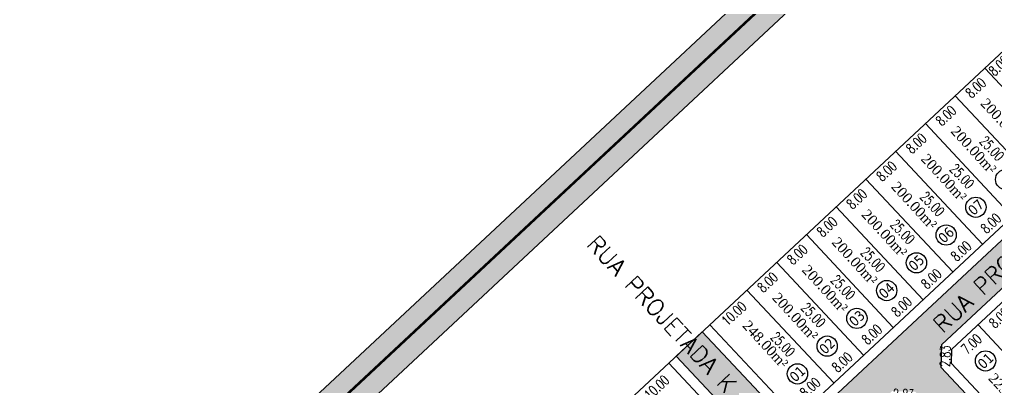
# Model space of a CAD drawing. Header units: metres. Extents: x 437145 to 438174, y 9614495 to 9615043.
# Drawn here: x 437145.4 to 437337.3, y 9614771.1 to 9614843.5 of the extents above; entities that cross this region are included whole.
import ezdxf

# ---------------------------------------------------------------- set-up
doc = ezdxf.new("R2010")
doc.units = ezdxf.units.M
doc.header["$PDMODE"] = 35
doc.header["$PDSIZE"] = 0.1
doc.linetypes.add('HIDDEN', pattern=[9.525, 6.35, -3.175])
for name, color, linetype in [('ADUTORA', 90, 'Continuous'), ('COTAS', 10, 'Continuous'), ('Layer3', 1, 'Continuous'), ('M_FIO', 32, 'Continuous'), ('ÁREA', 7, 'Continuous')]:
    doc.layers.add(name, color=color, linetype=linetype)
doc.styles.add('COTAS', font='romans.shx', dxfattribs={"width": 0.7})
doc.styles.add('symplex', font='simplex.shx', dxfattribs={"bigfont": 'bigfont.shx'})
doc.styles.add('tahoma', font='tahoma.ttf')
doc.styles.add('ÁREA', font='times.ttf', dxfattribs={"height": 2})
doc.dimstyles.new('C-75', dxfattribs={"dimtxt": 2, "dimasz": 0.2, "dimexe": 0, "dimexo": 0, "dimgap": 1, "dimtad": 0, "dimzin": 4, "dimdsep": 46, "dimtxsty": 'COTAS', "dimblk1": 'BOL-COT', "dimblk2": 'BOL-COT', "dimsah": 1, "dimcen": 0.1, "dimse1": 1, "dimse2": 1, "dimsd1": 1, "dimsd2": 1, "dimclrd": 8, "dimclre": 256, "dimaunit": 1, "dimadec": 3, "dimazin": 0, "dimtfac": 0.5, "dimtix": 1, "dimtmove": 0, "dimatfit": 3, "dimldrblk": 'BOL-COT', "dimfxl": 1, "dimtolj": 1, "dimtzin": 0, "dimarcsym": 0})

# ---------------------------------------------------------------- blocks, each defined once
blk = doc.blocks.new('*D15')
at = {"layer": 'Defpoints', "color": 0, "transparency": 16777216}
for p in [(2540.77, 1164.08), (2532.77, 1161.55), (2540.77, 1161.55)]:
    blk.add_point(p, dxfattribs=at)
at = {"layer": 'Layer3', "transparency": 16777216, "insert": (2536.77, 1164.08), "char_height": 2, "attachment_point": 5, "rotation": 0.002, "style": 'COTAS'}
blk.add_mtext('\\A1;8.00', dxfattribs=at)
blk = doc.blocks.new('BOL-COT')
at = {"layer": 'COTAS'}
for p, q in [((-2, 0), (2, 0)), ((0, -3), (0, 3))]:
    blk.add_line(p, q, dxfattribs=at)
blk.add_circle((0, 0), 0.4, dxfattribs=at)
blk = doc.blocks.new('*D16')
at = {"layer": 'Defpoints', "color": 0, "transparency": 16777216}
for p in [(2538.65, 1186.55), (2540.77, 1186.55), (2540.77, 1161.55)]:
    blk.add_point(p, dxfattribs=at)
at = {"layer": 'Layer3', "transparency": 16777216, "insert": (2538.65, 1173.95), "char_height": 2, "attachment_point": 5, "rotation": 270.002, "style": 'COTAS'}
blk.add_mtext('\\A1;25.00', dxfattribs=at)
blk = doc.blocks.new('*D49')
at = {"layer": 'Defpoints', "color": 0, "transparency": 16777216}
for p in [(2580.77, 1163.43), (2580.77, 1161.55), (2588.77, 1161.55)]:
    blk.add_point(p, dxfattribs=at)
at = {"layer": 'Layer3', "transparency": 16777216, "insert": (2584.77, 1163.43), "char_height": 2, "attachment_point": 5, "rotation": 0.002, "style": 'COTAS'}
blk.add_mtext('\\A1;8.00', dxfattribs=at)
blk = doc.blocks.new('*D50')
at = {"layer": 'Defpoints', "color": 0, "transparency": 16777216}
for p in [(2572.77, 1163.43), (2572.77, 1161.55), (2580.77, 1161.55)]:
    blk.add_point(p, dxfattribs=at)
at = {"layer": 'Layer3', "transparency": 16777216, "insert": (2576.77, 1163.43), "char_height": 2, "attachment_point": 5, "rotation": 0.002, "style": 'COTAS'}
blk.add_mtext('\\A1;8.00', dxfattribs=at)
blk = doc.blocks.new('*D51')
at = {"layer": 'Defpoints', "color": 0, "transparency": 16777216}
for p in [(2564.77, 1163.43), (2564.77, 1161.55), (2572.77, 1161.55)]:
    blk.add_point(p, dxfattribs=at)
at = {"layer": 'Layer3', "transparency": 16777216, "insert": (2568.77, 1163.43), "char_height": 2, "attachment_point": 5, "rotation": 0.002, "style": 'COTAS'}
blk.add_mtext('\\A1;8.00', dxfattribs=at)
blk = doc.blocks.new('*D52')
at = {"layer": 'Defpoints', "color": 0, "transparency": 16777216}
for p in [(2556.77, 1163.43), (2556.77, 1161.55), (2564.77, 1161.55)]:
    blk.add_point(p, dxfattribs=at)
at = {"layer": 'Layer3', "transparency": 16777216, "insert": (2560.77, 1163.43), "char_height": 2, "attachment_point": 5, "rotation": 0.002, "style": 'COTAS'}
blk.add_mtext('\\A1;8.00', dxfattribs=at)
blk = doc.blocks.new('*D53')
at = {"layer": 'Defpoints', "color": 0, "transparency": 16777216}
for p in [(2548.77, 1163.43), (2548.77, 1161.55), (2556.77, 1161.55)]:
    blk.add_point(p, dxfattribs=at)
at = {"layer": 'Layer3', "transparency": 16777216, "insert": (2552.77, 1163.43), "char_height": 2, "attachment_point": 5, "rotation": 0.002, "style": 'COTAS'}
blk.add_mtext('\\A1;8.00', dxfattribs=at)
blk = doc.blocks.new('*D54')
at = {"layer": 'Defpoints', "color": 0, "transparency": 16777216}
for p in [(2540.77, 1163.43), (2540.77, 1161.55), (2548.77, 1161.55)]:
    blk.add_point(p, dxfattribs=at)
at = {"layer": 'Layer3', "transparency": 16777216, "insert": (2544.77, 1163.43), "char_height": 2, "attachment_point": 5, "rotation": 0.002, "style": 'COTAS'}
blk.add_mtext('\\A1;8.00', dxfattribs=at)
blk = doc.blocks.new('*D76')
at = {"layer": 'Defpoints', "color": 0, "transparency": 16777216}
for p in [(2604.77, 1186.55), (2602.96, 1161.55), (2604.77, 1161.55)]:
    blk.add_point(p, dxfattribs=at)
at = {"layer": 'Layer3', "transparency": 16777216, "insert": (2602.96, 1174.05), "char_height": 2, "attachment_point": 5, "rotation": 270.002, "style": 'COTAS'}
blk.add_mtext('\\A1;25.00', dxfattribs=at)
blk = doc.blocks.new('*D77')
at = {"layer": 'Defpoints', "color": 0, "transparency": 16777216}
for p in [(2596.77, 1186.55), (2594.96, 1161.55), (2596.77, 1161.55)]:
    blk.add_point(p, dxfattribs=at)
at = {"layer": 'Layer3', "transparency": 16777216, "insert": (2594.96, 1174.05), "char_height": 2, "attachment_point": 5, "rotation": 270.002, "style": 'COTAS'}
blk.add_mtext('\\A1;25.00', dxfattribs=at)
blk = doc.blocks.new('*D78')
at = {"layer": 'Defpoints', "color": 0, "transparency": 16777216}
for p in [(2588.77, 1186.55), (2586.96, 1161.55), (2588.77, 1161.55)]:
    blk.add_point(p, dxfattribs=at)
at = {"layer": 'Layer3', "transparency": 16777216, "insert": (2586.96, 1174.05), "char_height": 2, "attachment_point": 5, "rotation": 270.002, "style": 'COTAS'}
blk.add_mtext('\\A1;25.00', dxfattribs=at)
blk = doc.blocks.new('*D79')
at = {"layer": 'Defpoints', "color": 0, "transparency": 16777216}
for p in [(2580.77, 1186.55), (2578.96, 1161.55), (2580.77, 1161.55)]:
    blk.add_point(p, dxfattribs=at)
at = {"layer": 'Layer3', "transparency": 16777216, "insert": (2578.96, 1174.05), "char_height": 2, "attachment_point": 5, "rotation": 270.002, "style": 'COTAS'}
blk.add_mtext('\\A1;25.00', dxfattribs=at)
blk = doc.blocks.new('*D80')
at = {"layer": 'Defpoints', "color": 0, "transparency": 16777216}
for p in [(2572.77, 1186.55), (2570.96, 1161.55), (2572.77, 1161.55)]:
    blk.add_point(p, dxfattribs=at)
at = {"layer": 'Layer3', "transparency": 16777216, "insert": (2570.96, 1174.05), "char_height": 2, "attachment_point": 5, "rotation": 270.002, "style": 'COTAS'}
blk.add_mtext('\\A1;25.00', dxfattribs=at)
blk = doc.blocks.new('*D81')
at = {"layer": 'Defpoints', "color": 0, "transparency": 16777216}
for p in [(2564.77, 1186.55), (2562.96, 1161.55), (2564.77, 1161.55)]:
    blk.add_point(p, dxfattribs=at)
at = {"layer": 'Layer3', "transparency": 16777216, "insert": (2562.96, 1174.05), "char_height": 2, "attachment_point": 5, "rotation": 270.002, "style": 'COTAS'}
blk.add_mtext('\\A1;25.00', dxfattribs=at)
blk = doc.blocks.new('*D82')
at = {"layer": 'Defpoints', "color": 0, "transparency": 16777216}
for p in [(2556.77, 1186.55), (2554.96, 1161.55), (2556.77, 1161.55)]:
    blk.add_point(p, dxfattribs=at)
at = {"layer": 'Layer3', "transparency": 16777216, "insert": (2554.96, 1174.05), "char_height": 2, "attachment_point": 5, "rotation": 270.002, "style": 'COTAS'}
blk.add_mtext('\\A1;25.00', dxfattribs=at)
blk = doc.blocks.new('*D83')
at = {"layer": 'Defpoints', "color": 0, "transparency": 16777216}
for p in [(2548.77, 1186.55), (2546.96, 1161.55), (2548.77, 1161.55)]:
    blk.add_point(p, dxfattribs=at)
at = {"layer": 'Layer3', "transparency": 16777216, "insert": (2546.96, 1174.05), "char_height": 2, "attachment_point": 5, "rotation": 270.002, "style": 'COTAS'}
blk.add_mtext('\\A1;25.00', dxfattribs=at)
blk = doc.blocks.new('*D227')
at = {"layer": 'Defpoints', "color": 0, "transparency": 16777216}
for p in [(2530.77, 1186.55), (2540.77, 1186.55), (2540.77, 1184.93)]:
    blk.add_point(p, dxfattribs=at)
at = {"layer": 'Layer3', "transparency": 16777216, "insert": (2535.77, 1184.93), "char_height": 2, "attachment_point": 5, "rotation": 0.002, "style": 'COTAS'}
blk.add_mtext('\\A1;10.00', dxfattribs=at)
blk = doc.blocks.new('*D228')
at = {"layer": 'Defpoints', "color": 0, "transparency": 16777216}
for p in [(2540.77, 1186.54), (2548.77, 1186.55), (2548.77, 1184.91)]:
    blk.add_point(p, dxfattribs=at)
at = {"layer": 'Layer3', "transparency": 16777216, "insert": (2544.8, 1184.91), "char_height": 2, "attachment_point": 5, "rotation": 0.002, "style": 'COTAS'}
blk.add_mtext('\\A1;8.00', dxfattribs=at)
blk = doc.blocks.new('*D253')
at = {"layer": 'Defpoints', "color": 0, "transparency": 16777216}
for p in [(2519.77, 1186.55), (2518.25, 1161.55), (2519.77, 1161.55)]:
    blk.add_point(p, dxfattribs=at)
at = {"layer": 'Layer3', "transparency": 16777216, "insert": (2518.25, 1174.05), "char_height": 2, "attachment_point": 5, "rotation": 270.002, "style": 'COTAS'}
blk.add_mtext('\\A1;25.00', dxfattribs=at)
blk = doc.blocks.new('*D254')
at = {"layer": 'Defpoints', "color": 0, "transparency": 16777216}
for p in [(2509.77, 1186.55), (2519.77, 1186.55), (2519.77, 1184.69)]:
    blk.add_point(p, dxfattribs=at)
at = {"layer": 'Layer3', "transparency": 16777216, "insert": (2514.77, 1184.69), "char_height": 2, "attachment_point": 5, "rotation": 0.0018, "style": 'COTAS'}
blk.add_mtext('\\A1;10.00', dxfattribs=at)
blk = doc.blocks.new('*D255')
at = {"layer": 'Defpoints', "color": 0, "transparency": 16777216}
for p in [(2548.77, 1186.55), (2556.77, 1186.55), (2556.77, 1184.92)]:
    blk.add_point(p, dxfattribs=at)
at = {"layer": 'Layer3', "transparency": 16777216, "insert": (2552.8, 1184.92), "char_height": 2, "attachment_point": 5, "rotation": 0.002, "style": 'COTAS'}
blk.add_mtext('\\A1;8.00', dxfattribs=at)
blk = doc.blocks.new('*D256')
at = {"layer": 'Defpoints', "color": 0, "transparency": 16777216}
for p in [(2556.77, 1186.55), (2564.77, 1186.55), (2564.77, 1184.91)]:
    blk.add_point(p, dxfattribs=at)
at = {"layer": 'Layer3', "transparency": 16777216, "insert": (2560.8, 1184.91), "char_height": 2, "attachment_point": 5, "rotation": 0.002, "style": 'COTAS'}
blk.add_mtext('\\A1;8.00', dxfattribs=at)
blk = doc.blocks.new('*D257')
at = {"layer": 'Defpoints', "color": 0, "transparency": 16777216}
for p in [(2564.77, 1186.55), (2572.77, 1186.55), (2572.77, 1184.92)]:
    blk.add_point(p, dxfattribs=at)
at = {"layer": 'Layer3', "transparency": 16777216, "insert": (2568.8, 1184.92), "char_height": 2, "attachment_point": 5, "rotation": 0.002, "style": 'COTAS'}
blk.add_mtext('\\A1;8.00', dxfattribs=at)
blk = doc.blocks.new('*D258')
at = {"layer": 'Defpoints', "color": 0, "transparency": 16777216}
for p in [(2572.77, 1186.55), (2580.77, 1186.55), (2580.77, 1184.92)]:
    blk.add_point(p, dxfattribs=at)
at = {"layer": 'Layer3', "transparency": 16777216, "insert": (2576.8, 1184.92), "char_height": 2, "attachment_point": 5, "rotation": 0.002, "style": 'COTAS'}
blk.add_mtext('\\A1;8.00', dxfattribs=at)
blk = doc.blocks.new('*D259')
at = {"layer": 'Defpoints', "color": 0, "transparency": 16777216}
for p in [(2580.77, 1186.55), (2588.77, 1186.55), (2588.77, 1184.92)]:
    blk.add_point(p, dxfattribs=at)
at = {"layer": 'Layer3', "transparency": 16777216, "insert": (2584.8, 1184.92), "char_height": 2, "attachment_point": 5, "rotation": 0.002, "style": 'COTAS'}
blk.add_mtext('\\A1;8.00', dxfattribs=at)
blk = doc.blocks.new('*D260')
at = {"layer": 'Defpoints', "color": 0, "transparency": 16777216}
for p in [(2588.77, 1186.55), (2596.77, 1186.55), (2596.77, 1184.92)]:
    blk.add_point(p, dxfattribs=at)
at = {"layer": 'Layer3', "transparency": 16777216, "insert": (2592.8, 1184.92), "char_height": 2, "attachment_point": 5, "rotation": 0.002, "style": 'COTAS'}
blk.add_mtext('\\A1;8.00', dxfattribs=at)
blk = doc.blocks.new('*D261')
at = {"layer": 'Defpoints', "color": 0, "transparency": 16777216}
for p in [(2596.77, 1186.55), (2604.77, 1186.55), (2604.77, 1184.92)]:
    blk.add_point(p, dxfattribs=at)
at = {"layer": 'Layer3', "transparency": 16777216, "insert": (2600.8, 1184.92), "char_height": 2, "attachment_point": 5, "rotation": 0.002, "style": 'COTAS'}
blk.add_mtext('\\A1;8.00', dxfattribs=at)
blk = doc.blocks.new('*D367')
at = {"layer": 'Defpoints', "color": 0, "transparency": 16777216}
for p in [(2562.27, 1150.55), (2569.27, 1150.55), (2569.27, 1148.69)]:
    blk.add_point(p, dxfattribs=at)
at = {"layer": 'Layer3', "transparency": 16777216, "insert": (2565.77, 1148.69), "char_height": 2, "attachment_point": 5, "rotation": 0.002, "style": 'COTAS'}
blk.add_mtext('\\A1;7.00', dxfattribs=at)
blk = doc.blocks.new('*D369')
at = {"layer": 'Defpoints', "color": 0, "transparency": 16777216}
for p in [(2569.27, 1150.55), (2577.27, 1150.55), (2577.27, 1148.7)]:
    blk.add_point(p, dxfattribs=at)
at = {"layer": 'Layer3', "transparency": 16777216, "insert": (2573.27, 1148.7), "char_height": 2, "attachment_point": 5, "rotation": 0.002, "style": 'COTAS'}
blk.add_mtext('\\A1;8.00', dxfattribs=at)
blk = doc.blocks.new('*D371')
at = {"layer": 'Defpoints', "color": 0, "transparency": 16777216}
for p in [(2569.27, 1150.55), (2567.64, 1125.55), (2569.27, 1125.55)]:
    blk.add_point(p, dxfattribs=at)
at = {"layer": 'Layer3', "transparency": 16777216, "insert": (2567.64, 1138.05), "char_height": 2, "attachment_point": 5, "rotation": 270.002, "style": 'COTAS'}
blk.add_mtext('\\A1;25.00', dxfattribs=at)
blk = doc.blocks.new('*D456')
at = {"layer": 'Defpoints', "color": 0, "transparency": 16777216}
for p in [(2562.27, 1150.55), (2559.36, 1149.46), (2560.27, 1148.55)]:
    blk.add_point(p, dxfattribs=at)
at = {"layer": 'Layer3', "transparency": 16777216, "insert": (2560.36, 1150.46), "char_height": 2, "attachment_point": 5, "rotation": 45.002, "style": 'COTAS'}
blk.add_mtext('\\A1;2.83', dxfattribs=at)
blk = doc.blocks.new('*D869')
at = {"layer": 'Defpoints', "color": 0, "transparency": 16777216}
for p in [(2603.07, 1186.62), (2611.07, 1186.62), (2611.07, 1184.99)]:
    blk.add_point(p, dxfattribs=at)
at = {"layer": 'Layer3', "transparency": 16777216, "insert": (2607.1, 1184.99), "char_height": 2, "attachment_point": 5, "rotation": 0.002, "style": 'COTAS'}
blk.add_mtext('\\A1;8.00', dxfattribs=at)
blk = doc.blocks.new('*D906')
at = {"layer": 'Defpoints', "color": 0, "transparency": 16777216}
for p in [(2547.27, 1150.55), (2549.27, 1148.55), (2550.27, 1149.55)]:
    blk.add_point(p, dxfattribs=at)
at = {"layer": 'Layer3', "transparency": 16777216, "insert": (2549.27, 1150.55), "char_height": 2, "attachment_point": 5, "rotation": 315.002, "style": 'COTAS'}
blk.add_mtext('\\A1;2.83', dxfattribs=at)
blk = doc.blocks.new('atutu')
h = blk.add_hatch(color=252)
h.dxf.hatch_style = 1
h.paths.add_polyline_path([(2863.271, 1159.558), (2832.441, 1159.557), (2829.27, 1162.729), (2829.271, 1186.557), (2822.271, 1186.557), (2822.27, 1162.728), (2819.098, 1159.557), (2712.444, 1159.553), (2709.272, 1162.724), (2709.271, 1186.548), (2702.271, 1186.553), (2702.272, 1162.724), (2699.101, 1159.552), (2531.944, 1159.546), (2528.772, 1162.718), (2528.771, 1186.546), (2521.771, 1186.546), (2521.772, 1162.718), (2518.601, 1159.546), (2436.444, 1159.543), (2433.273, 1162.713), (2433.273, 1186.282), (2426.273, 1186.282), (2426.282, 928.758), (2433.282, 928.743), (2433.28, 991.384), (2436.439, 994.543), (2521.437, 994.546), (2521.437, 994.546), (2524.218, 994.546), (2531.218, 994.546), (2534.78, 994.547), (2534.769, 994.547), (2792.107, 994.556), (2795.278, 991.384), (2795.281, 928.756), (2802.281, 928.756), (2802.278, 991.395), (2805.439, 994.556), (2853.118, 994.558), (2856.278, 991.397), (2856.281, 928.758), (2863.271, 928.758)])
h.paths.add_polyline_path([(2612.273, 1149.378), (2612.278, 1004.721), (2609.106, 1001.549), (2561.45, 1001.548), (2558.278, 1004.719), (2558.273, 1149.376), (2561.444, 1152.548), (2609.101, 1152.549)], flags=16)
h.paths.add_polyline_path([(2619.273, 1149.378), (2622.444, 1152.55), (2670.101, 1152.551), (2673.273, 1149.38), (2673.278, 1004.723), (2670.106, 1001.551), (2622.45, 1001.55), (2619.278, 1004.721)], flags=16)
h.paths.add_polyline_path([(2551.273, 1149.376), (2551.278, 1004.719), (2548.106, 1001.547), (2500.45, 1001.545), (2497.278, 1004.717), (2497.273, 1149.374), (2500.444, 1152.545), (2548.101, 1152.547)], flags=16)
h.paths.add_polyline_path([(2680.273, 1149.38), (2683.444, 1152.552), (2731.101, 1152.554), (2734.273, 1149.382), (2734.278, 1004.725), (2731.106, 1001.554), (2683.45, 1001.552), (2680.278, 1004.723)], flags=16)
h.paths.add_polyline_path([(2490.273, 1149.373), (2490.278, 1004.717), (2487.106, 1001.545), (2436.452, 1001.543), (2433.279, 1004.716), (2433.274, 1149.373), (2436.444, 1152.543), (2487.101, 1152.545)], flags=16)
h.paths.add_polyline_path([(2741.273, 1149.382), (2744.444, 1152.554), (2792.101, 1152.556), (2795.273, 1149.384), (2795.278, 1004.727), (2792.106, 1001.556), (2744.45, 1001.554), (2741.278, 1004.725)], flags=16)
h.paths.add_polyline_path([(2802.273, 1149.384), (2805.444, 1152.556), (2853.101, 1152.558), (2856.273, 1149.386), (2856.278, 1004.73), (2853.106, 1001.558), (2805.45, 1001.556), (2802.278, 1004.728)], flags=16)
at = {"layer": 'Layer3', "ltscale": 5}
h = blk.add_hatch(dxfattribs=at)
h.set_pattern_fill('AR-SAND', color=49, scale=0.1)
h.set_pattern_definition([(37.5, (-475087.59496, -9591321.84182), (-0.006299335811, 0.1926823769013), [0, -0.152, 0, -0.17, 0, -0.1625]), (7.5, (-475087.59496, -9591321.84182), (0.176977670527, 0.282214606523), [0, -0.082, 0, -0.137, 0, -0.0525]), (327.5, (-475087.71796, -9591321.84182), (0.3114141861751, 0.0005659053537), [0, -0.05, 0, -0.18, 0, -0.235]), (317.5, (-475087.71796, -9591321.84182), (0.300612660457, 0.0877675564934), [0, -0.025, 0, -0.118, 0, -0.135])])
h.paths.add_polyline_path([(2864.466, 1229.158), (2384.965, 1229.158), (2384.965, 1225.23), (2864.466, 1225.158)])
h.paths.add_polyline_path([(2864.466, 1225.158), (2384.965, 1225.23), (2384.965, 1221.158), (2864.466, 1221.158)])
at = {"layer": 'Layer3', "color": 0}
for p, q in [((2519.771, 1186.546), (2519.772, 1163.546)), ((2560.273, 1148.547), (2562.273, 1150.548))]:
    blk.add_line(p, q, dxfattribs=at)
at = {"layer": 'Layer3', "color": 9}
for points in [[(2384.965, 1229.158), (2864.466, 1229.158)], [(2384.965, 1221.158), (2864.466, 1221.158)]]:
    blk.add_lwpolyline(points, dxfattribs=at)
at = {"layer": 'Layer3', "color": 40, "linetype": 'HIDDEN', "const_width": 0.5}
blk.add_lwpolyline([(2384.965, 1225.23), (2864.466, 1225.158)], dxfattribs=at)
at = {"layer": 'Layer3', "color": 0}
for points in [[(2702.797, 1186.553), (2480.954, 1186.545)], [(2530.771, 1186.546), (2530.772, 1163.546)], [(2540.771, 1186.547), (2540.772, 1161.547)], [(2548.771, 1186.547), (2548.772, 1161.547)], [(2556.771, 1186.547), (2556.772, 1161.547)], [(2564.771, 1186.548), (2564.772, 1161.548)], [(2572.771, 1186.548), (2572.772, 1161.548)], [(2580.771, 1186.548), (2580.772, 1161.548)], [(2588.771, 1186.548), (2588.772, 1161.548)], [(2596.771, 1186.549), (2596.772, 1161.549)], [(2604.771, 1186.549), (2604.772, 1161.549)], [(2698.272, 1161.552), (2532.772, 1161.546)], [(2562.273, 1150.548), (2608.273, 1150.549)], [(2569.273, 1150.548), (2569.274, 1125.548)], [(2560.278, 1005.547), (2560.273, 1148.547)]]:
    blk.add_lwpolyline(points, dxfattribs=at)
for centre in [(2536.775, 1167.737), (2544.773, 1167.739), (2552.773, 1167.739), (2560.775, 1167.737), (2584.775, 1167.738), (2592.775, 1167.739), (2565.517, 1144.359)]:
    blk.add_circle(centre, 1.991, dxfattribs=at)
at = {"layer": 'Layer3', "color": 1}
for centre in [(2568.773, 1167.74), (2576.773, 1167.74), (2576.775, 1167.738)]:
    blk.add_circle(centre, 1.991, dxfattribs=at)
at = {"layer": 'M_FIO'}
for p, q in [((2521.771, 1186.546), (2521.772, 1162.718)), ((2521.771, 1186.546), (2521.772, 1162.718)), ((2558.273, 1149.376), (2561.444, 1152.547)), ((2558.273, 1149.376), (2561.444, 1152.547))]:
    blk.add_line(p, q, dxfattribs=at)
for points in [[(2521.771, 1186.546), (2528.771, 1186.546)], [(2528.771, 1186.546), (2528.772, 1162.718)], [(2528.771, 1186.546), (2528.772, 1162.718)], [(2699.101, 1159.552), (2531.944, 1159.546)], [(2699.101, 1159.552), (2531.944, 1159.546)], [(2561.444, 1152.547), (2609.101, 1152.549)], [(2561.444, 1152.547), (2609.101, 1152.549)], [(2558.278, 1004.719), (2558.273, 1149.376)], [(2558.278, 1004.719), (2558.273, 1149.376)]]:
    blk.add_lwpolyline(points, dxfattribs=at)
at = {"layer": 'ADUTORA', "color": 7, "style": 'symplex'}
for s, rotation, p in [('RUA PROJETADA K', 270.02567, (2523.683, 1214.658)), ('RUA PROJETADA A', 0.02567, (2563.006, 1153.96))]:
    blk.add_text(s, height=3.2843, rotation=rotation, dxfattribs=at).set_placement(p)
at = {"layer": 'Layer3', "color": 5, "char_height": 2, "attachment_point": 5, "rotation": 0.00204, "style": 'tahoma'}
for s, insert in [('\\A1;01', (2536.775, 1167.737)), ('\\A1;02', (2544.773, 1167.739)), ('\\A1;03', (2552.773, 1167.739)), ('\\A1;04', (2560.775, 1167.737)), ('\\A1;05', (2568.773, 1167.74)), ('\\A1;06', (2576.773, 1167.74)), ('\\A1;07', (2584.773, 1167.74)), ('\\A1;01', (2565.517, 1144.359))]:
    blk.add_mtext(s, dxfattribs=dict(at, insert=insert))
at = {"layer": 'ÁREA', "linetype": 'Continuous', "lineweight": -2, "extrusion": (-0.000658808, -0.026227, 0.999656), "style": 'ÁREA'}
for s, p in [('248.00m²', (2504.717, 1244.811, -37.183)), ('200.00m²', (2512.712, 1245.014, -37.188)), ('200.00m²', (2520.709, 1245.216, -37.193)), ('200.00m²', (2528.709, 1245.415, -37.199)), ('200.00m²', (2536.704, 1245.618, -37.204)), ('200.00m²', (2544.704, 1245.817, -37.209)), ('200.00m²', (2552.702, 1246.018, -37.214)), ('200.00m²', (2560.699, 1246.219, -37.22)), ('200.00m²', (2568.697, 1246.42, -37.225)), ('223.00m²', (2533.926, 1204.986, -36.138))]:
    blk.add_text(s, height=2, rotation=271, dxfattribs=at).set_placement(p)
at = {"layer": 'Layer3', "color": 0}
for p1, p2, distance, picture, middle in [((2509.771, 1186.546), (2519.771, 1186.546), -1.854, '*D254', (2514.771, 1184.692)), ((2519.771, 1186.546), (2519.772, 1161.546), -1.523, '*D253', (2518.249, 1174.046)), ((2530.771, 1186.546), (2540.771, 1186.547), -1.614, '*D227', (2535.771, 1184.933)), ((2548.769, 1186.549), (2548.77, 1161.549), -1.808, '*D83', (2546.961, 1174.049)), ((2556.769, 1186.549), (2556.77, 1161.549), -1.808, '*D82', (2554.961, 1174.049)), ((2564.769, 1186.55), (2564.77, 1161.55), -1.808, '*D81', (2562.961, 1174.05)), ((2572.769, 1186.55), (2572.77, 1161.55), -1.808, '*D80', (2570.961, 1174.05)), ((2580.769, 1186.55), (2580.77, 1161.55), -1.808, '*D79', (2578.961, 1174.05)), ((2588.769, 1186.55), (2588.77, 1161.55), -1.808, '*D78', (2586.961, 1174.05)), ((2596.769, 1186.551), (2596.77, 1161.551), -1.808, '*D77', (2594.961, 1174.051)), ((2604.769, 1186.551), (2604.77, 1161.551), -1.808, '*D76', (2602.961, 1174.051)), ((2532.772, 1161.546), (2540.772, 1161.547), 2.529, '*D15', (2536.772, 1164.076)), ((2548.772, 1161.547), (2540.772, 1161.547), -1.883, '*D54', (2544.772, 1163.43)), ((2556.772, 1161.547), (2548.772, 1161.547), -1.883, '*D53', (2552.772, 1163.43)), ((2564.772, 1161.548), (2556.772, 1161.547), -1.883, '*D52', (2560.772, 1163.43)), ((2572.772, 1161.548), (2564.772, 1161.548), -1.883, '*D51', (2568.772, 1163.431)), ((2580.772, 1161.548), (2572.772, 1161.548), -1.883, '*D50', (2576.772, 1163.431)), ((2588.772, 1161.548), (2580.772, 1161.548), -1.883, '*D49', (2584.772, 1163.431)), ((2547.273, 1150.547), (2549.273, 1148.547), 1.414, '*D906', (2549.273, 1150.547)), ((2562.273, 1150.548), (2560.273, 1148.547), -1.285, '*D456', (2560.364, 1150.456)), ((2562.273, 1150.548), (2569.273, 1150.548), -1.857, '*D367', (2565.773, 1148.691)), ((2569.273, 1150.548), (2569.274, 1125.548), -1.63, '*D371', (2567.643, 1138.048)), ((2569.273, 1150.548), (2577.273, 1150.548), -1.85, '*D369', (2573.273, 1148.698))]:
    dim = blk.add_aligned_dim(p1=p1, p2=p2, distance=distance, dimstyle='C-75', dxfattribs=at)
    dim.commit()
    dim.dimension.update_dxf_attribs({"geometry": picture, "text_midpoint": middle})
for base, p1, p2, angle, picture, middle in [((2538.645, 1186.547), (2540.772, 1161.547), (2540.771, 1186.547), 90.00204, '*D16', (2538.646, 1173.954)), ((2548.771, 1184.914), (2540.774, 1186.545), (2548.771, 1186.545), 0.00204, '*D228', (2544.8, 1184.914)), ((2556.769, 1184.916), (2548.771, 1186.547), (2556.769, 1186.547), 0.00204, '*D255', (2552.798, 1184.916)), ((2564.771, 1184.915), (2556.774, 1186.545), (2564.771, 1186.546), 0.00204, '*D256', (2560.8, 1184.915)), ((2572.769, 1184.917), (2564.771, 1186.548), (2572.769, 1186.548), 0.00204, '*D257', (2568.798, 1184.917)), ((2580.771, 1184.915), (2572.774, 1186.546), (2580.771, 1186.546), 0.00204, '*D258', (2576.8, 1184.915)), ((2588.771, 1184.916), (2580.774, 1186.546), (2588.771, 1186.546), 0.00204, '*D259', (2584.8, 1184.915)), ((2596.771, 1184.916), (2588.774, 1186.546), (2596.771, 1186.547), 0.00204, '*D260', (2592.8, 1184.916)), ((2604.771, 1184.916), (2596.774, 1186.547), (2604.771, 1186.547), 0.00204, '*D261', (2600.8, 1184.916)), ((2611.072, 1184.99), (2603.074, 1186.621), (2611.072, 1186.621), 0.00204, '*D869', (2607.101, 1184.99))]:
    dim = blk.add_linear_dim(base=base, p1=p1, p2=p2, angle=angle, dimstyle='C-75', dxfattribs=at)
    dim.commit()
    dim.dimension.update_dxf_attribs({"geometry": picture, "text_midpoint": middle, "dimtype": 129})

msp = doc.modelspace()

# ---------------------------------------------------------------- block references
at = {"rotation": 43.07140519794264}
msp.add_blockref('atutu', (436242.56989, 9612188.32106), dxfattribs=at)

doc.saveas('drawing.dxf')
